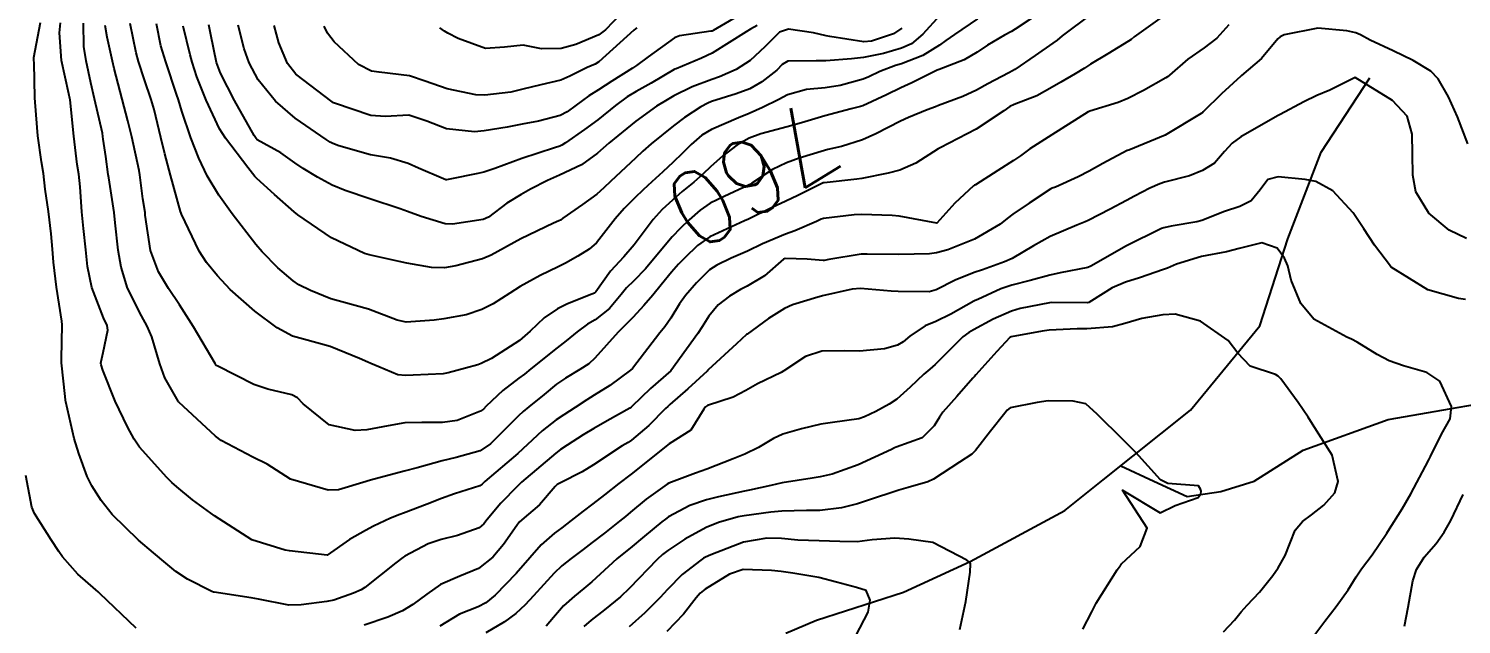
# Model space of a CAD drawing. Header units: metres. Extents: x 318500 to 325275, y 7408834 to 7428799.
# Drawn here: x 322550.6 to 322626.4, y 7422071.3 to 7422102.9 of the extents above; entities that cross this region are included whole.
import ezdxf
from ezdxf.enums import TextEntityAlignment as Align

# ---------------------------------------------------------------- set-up
doc = ezdxf.new("R2010")
doc.units = ezdxf.units.M
doc.header["$MEASUREMENT"] = 0
for name, color, linetype in [('Cotas', 45, 'Continuous'), ('Curvas de Nivel 1m', 11, 'Continuous'), ('Curvas de Nivel 5m', 15, 'Continuous'), ('Hidrografia', 140, 'Continuous'), ('Vias Primárias', 230, 'Continuous')]:
    doc.layers.add(name, color=color, linetype=linetype)
doc.styles.add('Style-STANDARD', font='STANDARD.shx')

msp = doc.modelspace()

# ---------------------------------------------------------------- linework, layer by layer
at = {"layer": 'Curvas de Nivel 1m', "flags": 128}
for points, elevation in [([(322610.783, 7422103.685), (322609.067, 7422102.456), (322608.901, 7422102.325), (322608.766, 7422102.226), (322607.668, 7422101.559), (322606.748, 7422101.018), (322606.425, 7422100.805), (322605.933, 7422100.492), (322605.173, 7422100.064), (322604.729, 7422099.792), (322603.904, 7422099.34), (322602.715, 7422098.879), (322602.483, 7422098.773), (322602.16, 7422098.546), (322600.7, 7422097.561), (322598.802, 7422096.588), (322598.727, 7422096.552), (322598.689, 7422096.523), (322597.508, 7422095.771), (322596.672, 7422095.403), (322596.057, 7422095.231), (322594.665, 7422094.963), (322594.387, 7422094.922), (322592.661, 7422094.732), (322592.61, 7422094.721), (322592.514, 7422094.671), (322591.275, 7422094.059), (322590.646, 7422093.764), (322589.921, 7422093.421), (322588.631, 7422092.794), (322588.582, 7422092.769), (322588.46, 7422092.723), (322586.621, 7422091.874), (322585.969, 7422091.404), (322585.293, 7422090.763), (322584.954, 7422090.417), (322584.598, 7422090.002), (322584.042, 7422089.324), (322583.599, 7422088.785), (322583.135, 7422088.228), (322582.562, 7422087.612), (322582.156, 7422087.206), (322581.777, 7422086.812), (322580.536, 7422085.449), (322580.216, 7422085.151), (322579.737, 7422084.838), (322578.982, 7422084.387), (322578.518, 7422084.061), (322577.851, 7422083.519), (322577.042, 7422082.872), (322576.748, 7422082.624), (322576.493, 7422082.394), (322575.738, 7422081.635), (322575.024, 7422080.902), (322574.466, 7422080.529), (322573.197, 7422080.188), (322572.461, 7422080.013), (322571.145, 7422079.638), (322570.455, 7422079.463), (322568.679, 7422078.987), (322568.502, 7422078.936), (322568.449, 7422078.919), (322566.982, 7422078.465), (322566.442, 7422078.448), (322564.45, 7422079.04), (322563.217, 7422079.824), (322562.457, 7422080.197), (322560.769, 7422081.087), (322560.473, 7422081.311), (322558.539, 7422083.119), (322558.521, 7422083.141), (322558.5, 7422083.17), (322557.789, 7422084.407), (322557.539, 7422085.135), (322557.116, 7422086.567), (322556.865, 7422087.145), (322556.558, 7422087.684), (322555.823, 7422089.158), (322555.49, 7422090.262), (322555.329, 7422091.163), (322555.17, 7422092.616), (322555.111, 7422093.165), (322554.836, 7422094.989), (322554.807, 7422095.169), (322554.67, 7422096.129), (322554.541, 7422097.035), (322554.525, 7422097.172), (322554.492, 7422097.364), (322554.086, 7422099.179), (322553.886, 7422100.019), (322553.629, 7422101.187), (322553.51, 7422101.951), (322553.491, 7422103.189)], 758), ([(322606.782, 7422103.661), (322605.258, 7422102.503), (322604.987, 7422102.287), (322604.764, 7422102.123), (322603.817, 7422101.461), (322602.743, 7422100.721), (322602.632, 7422100.651), (322602.422, 7422100.543), (322601.314, 7422099.972), (322600.726, 7422099.642), (322599.999, 7422099.293), (322598.713, 7422098.814), (322598.549, 7422098.755), (322598.103, 7422098.596), (322597.12, 7422098.192), (322596.704, 7422097.987), (322595.392, 7422097.324), (322594.694, 7422097.012), (322593.582, 7422096.657), (322592.865, 7422096.489), (322592.687, 7422096.448), (322591.339, 7422096.025), (322590.676, 7422095.778), (322589.937, 7422095.435), (322588.848, 7422094.717), (322588.732, 7422094.646), (322588.658, 7422094.612), (322587.383, 7422094.005), (322586.643, 7422093.646), (322586.107, 7422093.286), (322585.524, 7422092.761), (322585.06, 7422092.332), (322584.621, 7422091.874), (322583.727, 7422090.783), (322583.222, 7422090.17), (322582.591, 7422089.539), (322582.218, 7422089.173), (322581.935, 7422088.81), (322581.316, 7422088.071), (322580.56, 7422087.476), (322580.153, 7422087.237), (322579.599, 7422086.84), (322579.024, 7422086.367), (322578.541, 7422085.991), (322577.145, 7422084.871), (322576.809, 7422084.593), (322576.522, 7422084.378), (322575.665, 7422083.74), (322574.798, 7422082.906), (322574.653, 7422082.752), (322574.496, 7422082.629), (322573.26, 7422082.151), (322572.487, 7422082.034), (322571.389, 7422082.044), (322570.486, 7422082.012), (322569.601, 7422081.856), (322568.48, 7422081.654), (322567.868, 7422081.608), (322566.484, 7422081.917), (322565.104, 7422083.031), (322564.815, 7422083.347), (322564.505, 7422083.504), (322563.251, 7422083.802), (322562.51, 7422084.046), (322560.593, 7422085.015), (322560.52, 7422085.055), (322560.501, 7422085.072), (322560.488, 7422085.09), (322560.45, 7422085.162), (322559.316, 7422087.109), (322558.567, 7422088.269), (322557.989, 7422089.129), (322557.46, 7422090.008), (322557.042, 7422091.143), (322556.764, 7422093.011), (322556.75, 7422093.148), (322556.641, 7422093.882), (322556.473, 7422095.152), (322556.438, 7422095.377), (322556.047, 7422097.156), (322555.838, 7422098.013), (322555.548, 7422099.162), (322555.124, 7422100.776), (322555.027, 7422101.167), (322554.753, 7422102.432), (322554.64, 7422103.053)], 759), ([(322600.779, 7422103.413), (322599.558, 7422102.578), (322599.094, 7422102.256), (322598.761, 7422102.023), (322597.889, 7422101.462), (322596.746, 7422101.021), (322596.429, 7422100.931), (322595.609, 7422100.627), (322595.025, 7422100.346), (322594.734, 7422100.223), (322593.506, 7422099.881), (322592.726, 7422099.761), (322591.729, 7422099.676), (322590.72, 7422099.388), (322590.268, 7422099.145), (322589.405, 7422098.71), (322588.707, 7422098.402), (322588.136, 7422098.16), (322586.698, 7422097.55), (322586.195, 7422097.255), (322585.626, 7422096.761), (322585.161, 7422096.288), (322584.676, 7422095.818), (322584.132, 7422095.314), (322583.56, 7422094.787), (322583.092, 7422094.354), (322582.647, 7422093.928), (322582.082, 7422093.364), (322581.61, 7422092.815), (322580.617, 7422091.555), (322580.24, 7422091.207), (322579.634, 7422090.84), (322578.979, 7422090.472), (322578.601, 7422090.276), (322577.645, 7422089.813), (322576.585, 7422089.233), (322576.05, 7422088.888), (322575.16, 7422088.312), (322574.567, 7422088.02), (322573.736, 7422087.745), (322572.559, 7422087.518), (322572.035, 7422087.46), (322570.556, 7422087.345), (322570.077, 7422087.448), (322568.566, 7422088.042), (322567.153, 7422088.423), (322566.574, 7422088.592), (322565.493, 7422089.026), (322564.881, 7422089.334), (322564.585, 7422089.531), (322563.767, 7422090.227), (322562.936, 7422091.065), (322562.606, 7422091.461), (322561.36, 7422093.083), (322560.645, 7422094.08), (322560.027, 7422095.099), (322559.588, 7422096.025), (322559.176, 7422097.113), (322558.701, 7422098.526), (322558.517, 7422099.123), (322558.415, 7422099.424), (322557.842, 7422101.133), (322557.589, 7422101.978), (322557.365, 7422103.141)], 761), ([(322598.78, 7422103.58), (322597.875, 7422102.599), (322597.281, 7422102.086), (322596.759, 7422101.861), (322595.803, 7422101.575), (322594.751, 7422101.358), (322594.106, 7422101.294), (322592.748, 7422101.18), (322592.239, 7422101.184), (322590.747, 7422101.178), (322590.451, 7422100.987), (322590.161, 7422100.699), (322589.372, 7422100.068), (322588.725, 7422099.713), (322588.012, 7422099.439), (322586.714, 7422099.027), (322586.512, 7422098.953), (322586.15, 7422098.756), (322585.283, 7422098.186), (322584.7, 7422097.745), (322583.509, 7422096.788), (322583.073, 7422096.406), (322582.679, 7422096.037), (322581.385, 7422094.819), (322581.021, 7422094.458), (322580.649, 7422094.126), (322579.89, 7422093.588), (322578.838, 7422092.848), (322578.719, 7422092.759), (322578.629, 7422092.71), (322578.357, 7422092.584), (322576.619, 7422091.757), (322575.05, 7422090.903), (322574.598, 7422090.705), (322573.181, 7422090.338), (322572.593, 7422090.228), (322571.893, 7422090.24), (322570.595, 7422090.478), (322570.194, 7422090.564), (322568.599, 7422090.92), (322568.352, 7422090.992), (322566.612, 7422091.822), (322564.824, 7422093.037), (322564.632, 7422093.2), (322563.59, 7422094.111), (322562.658, 7422094.957), (322562.556, 7422095.071), (322562.192, 7422095.547), (322561.001, 7422097.087), (322560.687, 7422097.583), (322559.977, 7422099.101), (322559.494, 7422100.343), (322559.239, 7422101.113), (322559.132, 7422101.502), (322558.759, 7422103.021)], 762), ([(322581.907, 7422103.679), (322581.106, 7422102.825), (322580.757, 7422102.558), (322579.535, 7422102.059), (322578.75, 7422101.835), (322577.715, 7422101.831), (322576.751, 7422102.008), (322575.765, 7422101.91), (322574.749, 7422101.848), (322573.308, 7422102.371), (322572.757, 7422102.649), (322572.585, 7422102.759), (322572.34, 7422102.936)], 767), ([(322626.696, 7422096.786), (322626.155, 7422098.226), (322625.678, 7422099.279), (322625.141, 7422100.236), (322624.746, 7422100.644), (322623.805, 7422101.204), (322622.762, 7422101.719), (322621.546, 7422102.288), (322621.032, 7422102.555), (322620.774, 7422102.661), (322620.309, 7422102.77), (322618.776, 7422102.916), (322616.988, 7422102.563), (322616.771, 7422102.459), (322616.66, 7422102.352), (322615.8, 7422101.318), (322614.741, 7422100.413), (322614.723, 7422100.397), (322614.7, 7422100.38), (322613.676, 7422099.44), (322612.711, 7422098.479), (322612.671, 7422098.441), (322612.608, 7422098.402), (322610.698, 7422097.257), (322608.785, 7422096.459), (322608.71, 7422096.439), (322608.69, 7422096.432), (322607.404, 7422095.747), (322606.673, 7422095.338), (322606.106, 7422095.051), (322604.895, 7422094.506), (322604.73, 7422094.438), (322604.658, 7422094.403), (322603.511, 7422093.657), (322602.638, 7422093.06), (322602.339, 7422092.83), (322601.97, 7422092.54), (322600.622, 7422091.749), (322599.208, 7422091.173), (322598.614, 7422091.018), (322598.234, 7422090.974), (322596.613, 7422090.924), (322594.937, 7422090.959), (322594.613, 7422090.948), (322592.912, 7422090.665), (322592.657, 7422090.622), (322592.609, 7422090.618), (322591.773, 7422090.678), (322590.61, 7422090.724), (322590.515, 7422090.691), (322589.503, 7422089.8), (322588.588, 7422089.252), (322588.236, 7422089.075), (322587.65, 7422088.734), (322587.054, 7422088.261), (322586.564, 7422087.665), (322586.209, 7422087.099), (322585.989, 7422086.756), (322585.382, 7422085.921), (322584.548, 7422084.77), (322583.472, 7422083.829), (322582.501, 7422082.886), (322582.454, 7422082.847), (322582.38, 7422082.802), (322581.19, 7422082.119), (322580.483, 7422081.721), (322579.924, 7422081.389), (322579.082, 7422080.844), (322578.714, 7422080.601), (322578.466, 7422080.42), (322576.662, 7422078.877), (322576.554, 7422078.773), (322576.447, 7422078.669), (322575.568, 7422077.758), (322574.847, 7422076.904), (322574.658, 7422076.665), (322574.413, 7422076.453), (322573.273, 7422076.055), (322572.404, 7422075.851), (322571.727, 7422075.614), (322570.488, 7422074.959), (322570.389, 7422074.894), (322570.02, 7422074.599), (322568.373, 7422073.293), (322568.188, 7422073.176), (322567.777, 7422072.996), (322566.735, 7422072.636), (322566.363, 7422072.557), (322565.004, 7422072.387), (322564.36, 7422072.372), (322562.745, 7422072.684), (322562.365, 7422072.76), (322560.412, 7422073.047), (322560.37, 7422073.058), (322560.283, 7422073.091), (322559, 7422073.735), (322558.38, 7422074.146), (322557.849, 7422074.595), (322557.204, 7422075.138), (322556.4, 7422075.808), (322555.011, 7422077.164), (322554.427, 7422077.906), (322553.937, 7422078.679), (322553.696, 7422079.181), (322553.246, 7422080.4), (322552.995, 7422081.192), (322552.567, 7422083.131), (322552.549, 7422083.199), (322552.541, 7422083.24), (322552.504, 7422083.572), (322552.349, 7422085.033), (322552.334, 7422085.203), (322552.326, 7422085.4), (322552.366, 7422087.203), (322552.351, 7422087.405), (322552.069, 7422089.208), (322551.917, 7422090.534), (322551.864, 7422091.211), (322551.791, 7422092.034), (322551.641, 7422093.215), (322551.474, 7422094.391), (322551.375, 7422095.219), (322551.283, 7422095.837), (322551.075, 7422097.224), (322550.936, 7422098.997), (322550.927, 7422099.227), (322550.887, 7422101.078), (322550.872, 7422101.228), (322550.871, 7422101.358), (322551.221, 7422103.223)], 756), ([(322614.071, 7422103.093), (322613.425, 7422102.393), (322613.064, 7422102.099), (322612.762, 7422101.875), (322611.897, 7422101.269), (322610.925, 7422100.427), (322610.826, 7422100.342), (322610.738, 7422100.287), (322609.557, 7422099.618), (322608.721, 7422099.185), (322608.205, 7422098.977), (322606.711, 7422098.524), (322606.679, 7422098.512), (322606.629, 7422098.481), (322604.698, 7422097.277), (322603.545, 7422096.521), (322603.047, 7422096.163), (322602.681, 7422095.91), (322601.843, 7422095.372), (322600.661, 7422094.625), (322600.623, 7422094.598), (322600.567, 7422094.561), (322599.567, 7422093.655), (322598.63, 7422092.59), (322596.635, 7422092.963), (322596.259, 7422092.993), (322594.636, 7422093.045), (322594.251, 7422093.031), (322592.633, 7422092.837), (322592.506, 7422092.798), (322592.253, 7422092.674), (322591.122, 7422092.188), (322590.623, 7422092.015), (322589.4, 7422091.491), (322588.614, 7422091.112), (322587.744, 7422090.733), (322586.98, 7422090.368), (322586.6, 7422090.112), (322585.908, 7422089.439), (322585.328, 7422088.763), (322585.023, 7422088.316), (322584.562, 7422087.561), (322584.234, 7422087.095), (322583.979, 7422086.779), (322582.531, 7422084.905), (322582.429, 7422084.802), (322581.333, 7422084.002), (322580.51, 7422083.485), (322580.106, 7422083.234), (322579.501, 7422082.84), (322578.894, 7422082.446), (322578.49, 7422082.183), (322577.746, 7422081.596), (322576.982, 7422080.872), (322576.465, 7422080.4), (322574.715, 7422078.906), (322574.579, 7422078.777), (322574.447, 7422078.677), (322573.111, 7422078.253), (322572.436, 7422078.022), (322571.662, 7422077.711), (322570.424, 7422077.236), (322570.224, 7422077.162), (322569.724, 7422076.97), (322568.84, 7422076.557), (322568.41, 7422076.325), (322567.557, 7422075.844), (322566.39, 7422075.01), (322564.393, 7422075.245), (322564.156, 7422075.281), (322562.401, 7422075.83), (322560.42, 7422077.09), (322559.266, 7422077.945), (322558.435, 7422078.626), (322558.172, 7422078.858), (322557.894, 7422079.128), (322556.464, 7422080.726), (322556.175, 7422081.153), (322555.827, 7422081.809), (322555.178, 7422083.163), (322554.516, 7422084.804), (322554.433, 7422085.085), (322554.421, 7422085.171), (322554.426, 7422085.266), (322554.529, 7422085.752), (322554.788, 7422086.926), (322554.743, 7422087.168), (322554.556, 7422087.586), (322553.939, 7422089.18), (322553.702, 7422090.294), (322553.611, 7422091.185), (322553.489, 7422092.314), (322553.416, 7422093.188), (322553.323, 7422094.517), (322553.242, 7422095.191), (322553.168, 7422095.695), (322552.978, 7422097.196), (322552.791, 7422099.116), (322552.776, 7422099.199), (322552.714, 7422099.445), (322552.327, 7422101.206), (322552.22, 7422102.673), (322552.283, 7422103.207)], 757), ([(322596.773, 7422102.909), (322596.336, 7422102.617), (322595.17, 7422102.228), (322594.763, 7422102.189), (322592.964, 7422102.47), (322592.768, 7422102.508), (322592.108, 7422102.677), (322590.772, 7422102.861), (322590.308, 7422102.697), (322589.534, 7422101.932), (322588.747, 7422101.203), (322588.009, 7422100.731), (322587.133, 7422100.345), (322586.732, 7422100.203), (322585.676, 7422099.81), (322584.718, 7422099.326), (322584.365, 7422099.125), (322583.798, 7422098.784), (322582.702, 7422097.989), (322581.271, 7422096.821), (322580.675, 7422096.29), (322579.834, 7422095.672), (322578.663, 7422095.127), (322578.035, 7422094.859), (322577.141, 7422094.384), (322576.648, 7422094.112), (322575.889, 7422093.644), (322574.912, 7422092.906), (322574.628, 7422092.779), (322573.011, 7422092.539), (322572.624, 7422092.563), (322571.352, 7422092.949), (322570.634, 7422093.217), (322570.249, 7422093.352), (322568.643, 7422093.88), (322567.332, 7422094.321), (322566.654, 7422094.602), (322565.871, 7422095.022), (322565.111, 7422095.48), (322564.668, 7422095.792), (322563.93, 7422096.308), (322562.679, 7422097.012), (322562.62, 7422097.071), (322562.514, 7422097.241), (322561.488, 7422099.082), (322560.732, 7422100.526), (322560.535, 7422101.093), (322560.221, 7422102.565), (322560.13, 7422103.099)], 763), ([(322589.12, 7422103.062), (322588.771, 7422102.859), (322588.548, 7422102.723), (322586.748, 7422101.59), (322586.177, 7422101.324), (322584.839, 7422100.769), (322584.767, 7422100.742), (322584.739, 7422100.725), (322583.51, 7422100.006), (322582.722, 7422099.567), (322582.25, 7422099.274), (322581.638, 7422098.816), (322580.699, 7422098.067), (322579.985, 7422097.543), (322578.98, 7422096.847), (322578.8, 7422096.727), (322578.678, 7422096.663), (322578.397, 7422096.574), (322576.671, 7422096.024), (322575.247, 7422095.482), (322574.664, 7422095.294), (322574.346, 7422095.23), (322572.877, 7422094.928), (322572.701, 7422094.888), (322572.659, 7422094.89), (322572.532, 7422094.932), (322571.219, 7422095.505), (322570.668, 7422095.755), (322569.724, 7422096.027), (322568.672, 7422096.218), (322566.999, 7422096.684), (322566.678, 7422096.804), (322566.541, 7422096.875), (322566.33, 7422097.015), (322564.697, 7422098.15), (322563.645, 7422099.056), (322562.727, 7422100.189), (322562.26, 7422101.075), (322562, 7422101.825), (322561.681, 7422103.081)], 764), ([(322582.762, 7422102.936), (322582.682, 7422102.88), (322582.605, 7422102.802), (322580.743, 7422101.134), (322580.558, 7422101.015), (322580.137, 7422100.836), (322579.209, 7422100.369), (322578.73, 7422100.16), (322577.678, 7422099.913), (322576.722, 7422099.681), (322576.088, 7422099.521), (322574.717, 7422099.367), (322574.239, 7422099.393), (322572.721, 7422099.696), (322571.566, 7422100.108), (322570.731, 7422100.389), (322569.125, 7422100.593), (322568.735, 7422100.648), (322568.036, 7422100.997), (322566.752, 7422102.19), (322566.393, 7422102.652), (322566.218, 7422103.018)], 766), ([(322626.585, 7422088.551), (322626.213, 7422088.596), (322624.592, 7422089.057), (322622.657, 7422090.269), (322622.636, 7422090.295), (322622.611, 7422090.323), (322621.768, 7422091.429), (322621.196, 7422092.292), (322620.643, 7422093.143), (322619.569, 7422094.311), (322618.667, 7422094.804), (322618.098, 7422094.899), (322616.67, 7422095.047), (322616.126, 7422094.9), (322615.715, 7422094.364), (322615.24, 7422093.782), (322614.646, 7422093.468), (322613.829, 7422093.201), (322612.635, 7422092.737), (322612.376, 7422092.662), (322611.024, 7422092.424), (322610.629, 7422092.35), (322610.499, 7422092.302), (322608.619, 7422091.365), (322607.051, 7422090.473), (322606.77, 7422090.315), (322606.607, 7422090.25), (322605.145, 7422089.959), (322604.6, 7422089.845), (322603.558, 7422089.558), (322602.592, 7422089.303), (322602.011, 7422089.116), (322600.787, 7422088.557), (322600.648, 7422088.49), (322600.578, 7422088.453), (322599.372, 7422087.773), (322598.562, 7422087.388), (322598, 7422087.154), (322597.198, 7422086.604), (322596.849, 7422086.305), (322596.545, 7422086.128), (322595.864, 7422085.941), (322594.542, 7422085.823), (322593.725, 7422085.835), (322592.542, 7422085.823), (322591.679, 7422085.538), (322590.531, 7422084.781), (322590.389, 7422084.692), (322589.141, 7422084.09), (322588.515, 7422083.732), (322587.855, 7422083.384), (322586.503, 7422082.93), (322586.388, 7422082.865), (322586.305, 7422082.752), (322585.614, 7422081.628), (322584.472, 7422080.909), (322584.39, 7422080.853), (322584.296, 7422080.773), (322582.455, 7422079.301), (322581.812, 7422078.81), (322581.05, 7422078.212), (322580.434, 7422077.736), (322579.914, 7422077.349), (322579.28, 7422076.841), (322578.794, 7422076.467), (322578.41, 7422076.183), (322577.703, 7422075.558), (322577.102, 7422074.869), (322576.382, 7422074.043), (322575.263, 7422072.897), (322574.779, 7422072.489), (322574.36, 7422072.271), (322573.388, 7422071.886), (322572.345, 7422071.259)], 754), ([(322618.342, 7422070.458), (322619.145, 7422071.521), (322619.737, 7422072.299), (322620.379, 7422073.176), (322620.806, 7422073.865), (322621.079, 7422074.283), (322621.645, 7422075.034), (322622.419, 7422076.178), (322622.479, 7422076.269), (322623.232, 7422077.465), (322623.682, 7422078.252), (322624.465, 7422079.733), (322624.65, 7422080.056), (322624.733, 7422080.237), (322625.308, 7422081.412), (322625.772, 7422082.227), (322625.845, 7422082.891), (322625.22, 7422084.233), (322624.534, 7422084.681), (322623.308, 7422085.029), (322622.54, 7422085.296), (322621.907, 7422085.643), (322620.85, 7422086.295), (322620.552, 7422086.456), (322620.303, 7422086.554), (322618.568, 7422087.506), (322617.866, 7422088.331), (322617.363, 7422089.575), (322617.18, 7422090.341), (322617.008, 7422090.738), (322616.619, 7422091.266), (322615.818, 7422091.558), (322614.619, 7422091.253), (322613.933, 7422091.071), (322612.614, 7422090.828), (322611.294, 7422090.42), (322610.822, 7422090.211), (322610.605, 7422090.13), (322609.34, 7422089.702), (322608.595, 7422089.472), (322607.889, 7422089.162), (322606.797, 7422088.477), (322606.661, 7422088.397), (322606.579, 7422088.382), (322604.703, 7422088.383), (322604.578, 7422088.374), (322603.03, 7422088.069), (322602.571, 7422087.94), (322601.6, 7422087.509), (322600.556, 7422086.952), (322600.309, 7422086.808), (322599.995, 7422086.568), (322598.535, 7422085.109), (322598.261, 7422084.864), (322597.943, 7422084.596), (322597.213, 7422083.91), (322596.51, 7422083.278), (322596.111, 7422083.011), (322595.39, 7422082.627), (322594.802, 7422082.329), (322594.494, 7422082.223), (322593.106, 7422082.045), (322592.489, 7422081.95), (322591.469, 7422081.697), (322590.481, 7422081.417), (322589.986, 7422081.189), (322589.198, 7422080.709), (322588.466, 7422080.362), (322587.851, 7422080.116), (322586.458, 7422079.575), (322585.859, 7422079.353), (322584.45, 7422078.818), (322584.367, 7422078.771), (322583.256, 7422077.97), (322582.427, 7422077.291), (322582.167, 7422077.061), (322581.847, 7422076.809), (322581.048, 7422076.183), (322580.403, 7422075.682), (322579.914, 7422075.318), (322579.287, 7422074.841), (322578.789, 7422074.442), (322578.382, 7422074.06), (322577.301, 7422072.866), (322576.853, 7422072.383), (322576.356, 7422071.931), (322575.754, 7422071.484), (322574.775, 7422070.903)], 753), ([(322613.781, 7422070.946), (322614.358, 7422071.568), (322614.723, 7422072.008), (322615.03, 7422072.363), (322615.686, 7422073.047), (322616.386, 7422073.929), (322616.682, 7422074.346), (322617.05, 7422074.991), (322617.581, 7422076.333), (322617.963, 7422076.791), (322618.433, 7422077.156), (322619.085, 7422077.665), (322619.667, 7422078.308), (322619.842, 7422078.92), (322619.53, 7422080.309), (322618.494, 7422081.951), (322618.252, 7422082.324), (322617.739, 7422083.104), (322616.817, 7422084.346), (322616.68, 7422084.496), (322616.532, 7422084.574), (322615.194, 7422085.027), (322614.543, 7422085.707), (322614.03, 7422086.385), (322612.565, 7422087.4), (322611.224, 7422087.766), (322610.57, 7422087.741), (322609.463, 7422087.544), (322608.562, 7422087.279), (322607.916, 7422087.103), (322606.558, 7422087.003), (322606.041, 7422087.005), (322604.556, 7422086.929), (322604.19, 7422086.879), (322602.551, 7422086.569), (322602.523, 7422086.558), (322602.482, 7422086.531), (322601.804, 7422085.802), (322600.683, 7422084.558), (322600.61, 7422084.477), (322600.527, 7422084.379), (322599.677, 7422083.408), (322598.941, 7422082.583), (322598.756, 7422082.326), (322598.489, 7422081.852), (322597.853, 7422081.223), (322596.472, 7422080.738), (322596.383, 7422080.7), (322596.219, 7422080.614), (322594.462, 7422079.79), (322593.095, 7422079.299), (322592.455, 7422079.156), (322592.035, 7422079.094), (322590.451, 7422078.836), (322589.847, 7422078.699), (322588.713, 7422078.449), (322588.445, 7422078.398), (322587.082, 7422078.099), (322586.438, 7422077.937), (322585.558, 7422077.634), (322584.424, 7422077.035), (322584.269, 7422076.926), (322584.081, 7422076.775), (322583.17, 7422076.027), (322582.399, 7422075.389), (322582.076, 7422075.124), (322581.702, 7422074.81), (322580.378, 7422073.609), (322579.961, 7422073.247), (322579.455, 7422072.839), (322578.88, 7422072.327), (322578.353, 7422071.704), (322577.957, 7422071.245)], 752), ([(322606.349, 7422071.099), (322606.824, 7422072.012), (322607.057, 7422072.47), (322608.165, 7422074.231), (322608.323, 7422074.451), (322608.35, 7422074.492), (322608.391, 7422074.548), (322609.375, 7422075.471), (322609.748, 7422076.437), (322608.45, 7422078.45), (322610.432, 7422077.248), (322611.222, 7422077.635), (322612.445, 7422078.071), (322612.593, 7422078.252), (322612.596, 7422078.398), (322612.567, 7422078.514), (322612.453, 7422078.676), (322610.838, 7422078.808), (322610.456, 7422078.997), (322609.138, 7422080.443), (322608.48, 7422081.125), (322607.103, 7422082.471), (322606.508, 7422083.029), (322605.834, 7422083.166), (322604.51, 7422083.177), (322603.925, 7422083.099), (322602.504, 7422082.808), (322602.346, 7422082.688), (322602.219, 7422082.534), (322601.458, 7422081.573), (322600.675, 7422080.557), (322600.468, 7422080.36), (322599.827, 7422079.932), (322598.455, 7422079.044), (322598.143, 7422078.903), (322597.101, 7422078.603), (322596.606, 7422078.45), (322596.447, 7422078.4), (322595.111, 7422077.959), (322594.436, 7422077.737), (322593.573, 7422077.513), (322592.431, 7422077.386), (322591.737, 7422077.37), (322590.43, 7422077.334), (322589.841, 7422077.286), (322588.426, 7422077.104), (322588.108, 7422077.042), (322587.079, 7422076.74), (322586.416, 7422076.481), (322585.302, 7422075.866), (322584.397, 7422075.258), (322584.123, 7422075.045), (322583.836, 7422074.778), (322582.375, 7422073.258), (322581.894, 7422072.807), (322581.056, 7422072.123), (322580.351, 7422071.571), (322579.953, 7422071.227)], 751), ([(322623.358, 7422071.252), (322623.556, 7422072.252), (322623.796, 7422073.661), (322623.989, 7422074.246), (322624.4, 7422074.9), (322625.022, 7422075.623), (322625.452, 7422076.23), (322625.803, 7422076.853), (322626.45, 7422078.22)], 754), ([(322594.342, 7422070.75), (322594.99, 7422072.001), (322595.096, 7422072.629), (322594.89, 7422073.147), (322594.377, 7422073.309), (322593.31, 7422073.586), (322592.382, 7422073.826), (322591.001, 7422074.066), (322590.385, 7422074.145), (322589.887, 7422074.199), (322588.385, 7422074.262), (322587.665, 7422074.013), (322586.375, 7422073.205), (322586.116, 7422073.009), (322585.891, 7422072.755), (322585.223, 7422071.896), (322584.343, 7422070.965)], 749)]:
    msp.add_lwpolyline(points, dxfattribs=dict(at, elevation=elevation))
at = {"layer": 'Curvas de Nivel 5m', "flags": 128}
for points, elevation in [([(322603.85, 7422103.593), (322602.773, 7422102.868), (322602.568, 7422102.746), (322602.209, 7422102.546), (322601.301, 7422102.016), (322600.756, 7422101.646), (322600.076, 7422101.244), (322598.742, 7422100.725), (322598.645, 7422100.688), (322598.432, 7422100.593), (322597.306, 7422100.03), (322596.727, 7422099.759), (322595.959, 7422099.384), (322594.712, 7422098.804), (322594.59, 7422098.763), (322594.088, 7422098.649), (322592.706, 7422098.277), (322591.473, 7422097.912), (322590.7, 7422097.701), (322589.315, 7422097.33), (322588.694, 7422097.093), (322588.038, 7422096.73), (322587.286, 7422096.136), (322586.673, 7422095.594), (322586.243, 7422095.178), (322585.78, 7422094.759), (322585.157, 7422094.26), (322584.646, 7422093.814), (322584.105, 7422093.311), (322583.621, 7422092.785), (322582.616, 7422091.44), (322582.077, 7422090.808), (322581.374, 7422090.042), (322580.582, 7422088.959), (322580.518, 7422088.893), (322580.381, 7422088.832), (322579.098, 7422088.319), (322578.568, 7422088.057), (322577.851, 7422087.571), (322577.119, 7422086.871), (322576.545, 7422086.374), (322575.064, 7422085.43), (322574.533, 7422085.161), (322574.346, 7422085.098), (322573.699, 7422084.918), (322572.789, 7422084.664), (322572.525, 7422084.609), (322570.937, 7422084.54), (322570.523, 7422084.526), (322570.119, 7422084.561), (322569.111, 7422084.981), (322568.695, 7422085.16), (322568.524, 7422085.227), (322568.096, 7422085.425), (322566.536, 7422086.07), (322565.127, 7422086.445), (322564.544, 7422086.609), (322563.743, 7422087.052), (322562.563, 7422087.927), (322561.252, 7422089.083), (322560.587, 7422089.806), (322560.008, 7422090.512), (322559.606, 7422091.105), (322558.686, 7422093.062), (322558.658, 7422093.12), (322558.631, 7422093.201), (322558.098, 7422095.128), (322557.795, 7422096.257), (322557.584, 7422097.136), (322557.238, 7422098.606), (322557.083, 7422099.144), (322556.725, 7422100.177), (322556.405, 7422101.153), (322556.281, 7422101.618), (322555.958, 7422103.158)], 760), ([(322588.782, 7422103.959), (322586.803, 7422102.791), (322586.76, 7422102.766), (322586.671, 7422102.751), (322585.017, 7422102.508), (322584.756, 7422102.401), (322583.352, 7422101.397), (322582.741, 7422100.948), (322582.524, 7422100.803), (322581.438, 7422100.111), (322580.722, 7422099.649), (322580.224, 7422099.328), (322579.554, 7422098.842), (322579.066, 7422098.485), (322578.702, 7422098.301), (322577.563, 7422098.001), (322576.694, 7422097.83), (322575.901, 7422097.682), (322574.688, 7422097.472), (322574.174, 7422097.429), (322572.69, 7422097.583), (322571.655, 7422097.986), (322570.7, 7422098.304), (322569.443, 7422098.235), (322568.699, 7422098.285), (322566.776, 7422098.942), (322566.709, 7422098.971), (322566.646, 7422099.011), (322564.732, 7422100.475), (322564.28, 7422101.047), (322563.831, 7422102.134), (322563.586, 7422103.058)], 765), ([(322626.626, 7422091.775), (322625.71, 7422092.229), (322624.643, 7422093.128), (322623.951, 7422094.251), (322623.787, 7422095.14), (322623.783, 7422096.254), (322623.755, 7422097.309), (322623.488, 7422098.258), (322622.722, 7422099.078), (322620.74, 7422100.3), (322619.401, 7422099.642), (322618.726, 7422099.356), (322618.033, 7422099.018), (322616.783, 7422098.349), (322616.71, 7422098.312), (322616.63, 7422098.272), (322614.698, 7422097.167), (322614.244, 7422096.835), (322613.838, 7422096.389), (322613.3, 7422095.775), (322612.675, 7422095.374), (322611.986, 7422095.095), (322610.665, 7422094.756), (322610.414, 7422094.683), (322609.886, 7422094.442), (322609.08, 7422094.027), (322608.65, 7422093.798), (322607.786, 7422093.325), (322606.634, 7422092.735), (322606.459, 7422092.656), (322606.03, 7422092.489), (322604.624, 7422091.881), (322603.743, 7422091.395), (322602.612, 7422090.715), (322602.209, 7422090.536), (322601.037, 7422090.12), (322600.601, 7422089.972), (322599.59, 7422089.58), (322598.587, 7422089.065), (322598.216, 7422088.963), (322596.585, 7422088.97), (322596.203, 7422088.998), (322594.587, 7422089.13), (322594.138, 7422089.096), (322592.581, 7422088.736), (322592.526, 7422088.725), (322592.332, 7422088.672), (322590.998, 7422088.261), (322590.571, 7422088.078), (322589.719, 7422087.547), (322588.588, 7422086.719), (322588.55, 7422086.688), (322588.022, 7422086.205), (322586.531, 7422084.819), (322586.496, 7422084.784), (322586.47, 7422084.751), (322585.455, 7422083.821), (322584.503, 7422082.985), (322584.391, 7422082.883), (322584.281, 7422082.773), (322583.393, 7422081.88), (322582.475, 7422081.103), (322582.291, 7422080.985), (322581.988, 7422080.807), (322580.46, 7422079.803), (322579.86, 7422079.432), (322578.728, 7422078.847), (322578.551, 7422078.746), (322578.447, 7422078.645), (322577.61, 7422077.685), (322576.682, 7422076.876), (322576.544, 7422076.753), (322576.416, 7422076.59), (322575.713, 7422075.577), (322575.139, 7422074.899), (322574.384, 7422074.309), (322573.398, 7422073.902), (322572.375, 7422073.455), (322571.648, 7422072.941), (322570.909, 7422072.404), (322570.357, 7422072.07), (322569.594, 7422071.729), (322568.345, 7422071.305)], 755), ([(322556.286, 7422071.151), (322554.358, 7422072.982), (322554.266, 7422073.078), (322554.155, 7422073.173), (322553.193, 7422074.008), (322552.386, 7422074.925), (322552.193, 7422075.202), (322551.784, 7422075.825), (322550.897, 7422077.223), (322550.761, 7422077.562), (322550.44, 7422079.23)], 755), ([(322599.846, 7422071.069), (322600.154, 7422072.563), (322600.386, 7422074.11), (322600.411, 7422074.56), (322600.391, 7422074.605), (322600.212, 7422074.743), (322598.406, 7422075.68), (322597.149, 7422075.862), (322596.409, 7422075.908), (322595.212, 7422075.824), (322594.406, 7422075.725), (322593.491, 7422075.738), (322592.406, 7422075.766), (322591.277, 7422075.812), (322590.408, 7422075.894), (322589.628, 7422075.921), (322588.405, 7422075.701), (322586.675, 7422075.027), (322586.392, 7422074.902), (322586.292, 7422074.85), (322586.147, 7422074.752), (322585.16, 7422073.984), (322584.374, 7422073.2), (322583.989, 7422072.776), (322583.185, 7422071.96), (322582.346, 7422071.214)], 750)]:
    msp.add_lwpolyline(points, dxfattribs=dict(at, elevation=elevation))
at = {"layer": 'Hidrografia'}
for points in [[(322590.641, 7422070.889), (322592.265, 7422071.565), (322596.866, 7422073.053), (322600.385, 7422074.676), (322605.392, 7422077.381), (322607.422, 7422079.005), (322612.042, 7422082.695), (322615.696, 7422087.158), (322617.185, 7422091.757), (322618.944, 7422096.356), (322621.515, 7422100.279)], [(322608.356, 7422079.75), (322610.098, 7422078.934), (322611.87, 7422078.117), (322613.641, 7422078.39), (322615.412, 7422078.934), (322618.001, 7422080.569), (322622.498, 7422082.203), (322630.401, 7422083.565), (322635.987, 7422085.472), (322639.53, 7422087.787), (322644.435, 7422090.102)]]:
    msp.add_lwpolyline(points, dxfattribs=at)
at = {"layer": 'Vias Primárias'}
for points in [[(323715.644, 7420145.548, 0), (323709.04, 7420132.939)], [(323831.088, 7420001.787, 0), (323833.844, 7420008.443, 0.220888)]]:
    msp.add_lwpolyline(points, format="xyb", dxfattribs=at)

# ---------------------------------------------------------------- texts
at = {"layer": 'Cotas', "style": 'Style-STANDARD'}
msp.add_text('760', height=4, rotation=211.59009, dxfattribs=at).set_placement((322588.881, 7422095.102, 760), align=Align.MIDDLE_CENTER)

doc.saveas('drawing.dxf')
